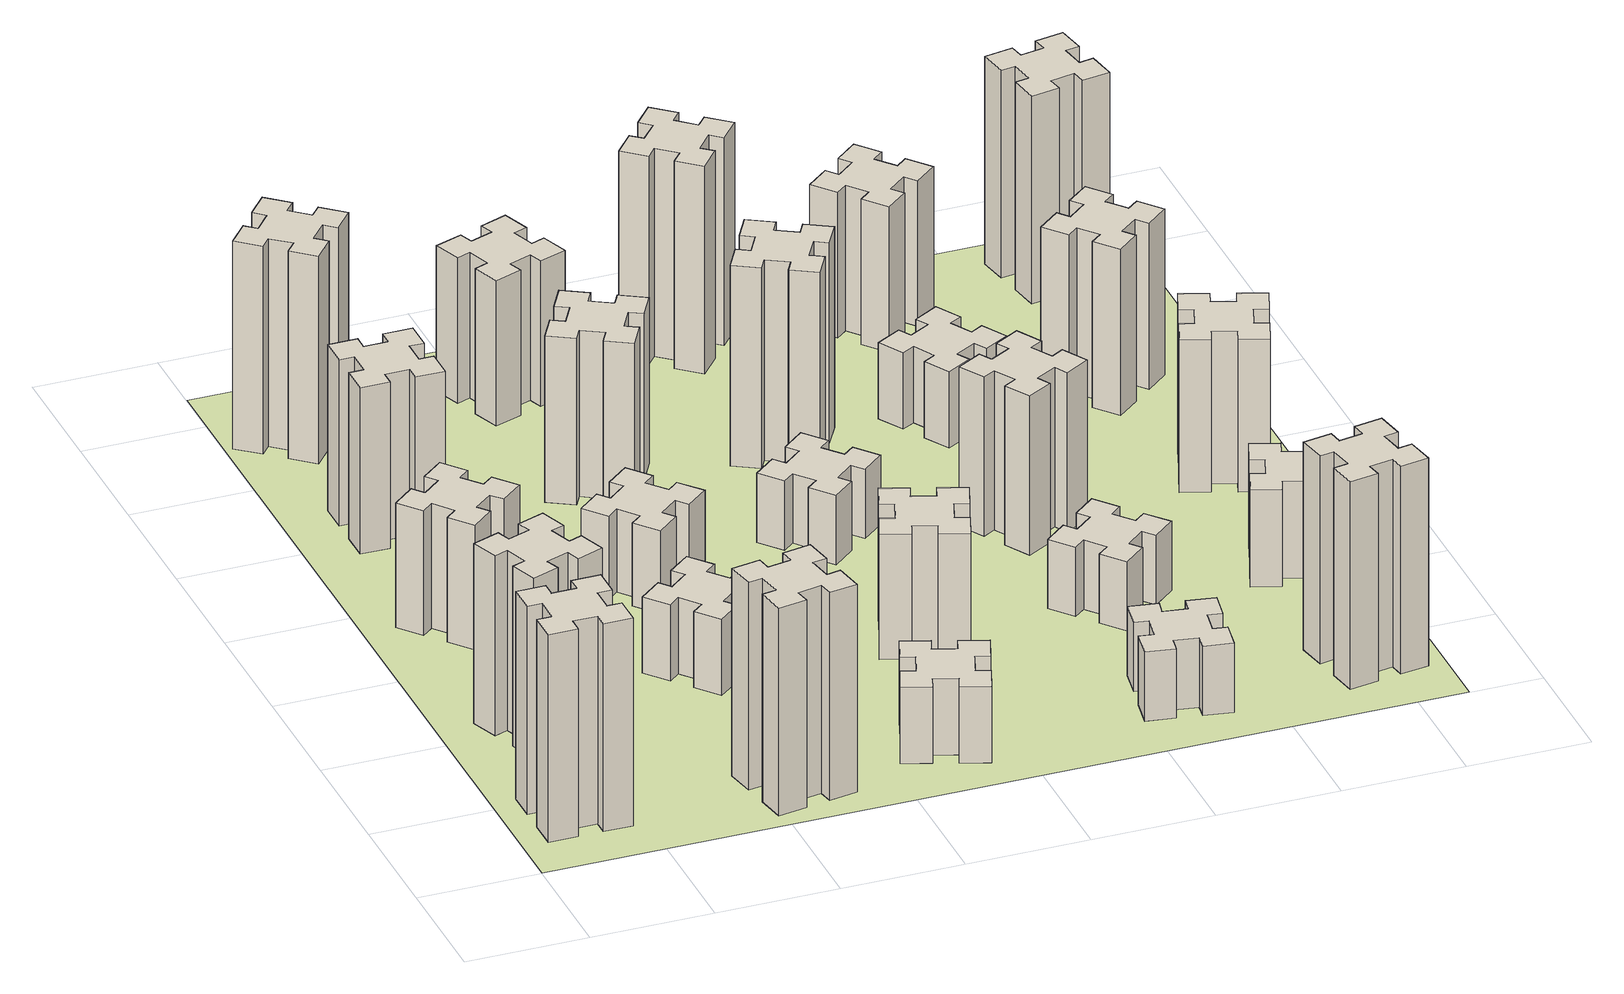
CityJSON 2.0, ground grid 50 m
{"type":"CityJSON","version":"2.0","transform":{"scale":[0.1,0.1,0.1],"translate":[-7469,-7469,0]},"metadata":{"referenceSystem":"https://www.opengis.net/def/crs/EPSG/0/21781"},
"CityObjects":{
"building1":{"type":"Building","attributes":{"class":"1000","function":"1000","usage":"1000","yearOfConstruction":2016,"roofType":"1000","measuredHeight":90,"storeysAboveGround":30,"storeysBelowGround":0},"geometry":[{"type":"Solid","lod":"1","boundaries":[[[[0,1,2,3,4,5,6,7,8,9,10,11,12,13,14,15,16,17,18,19]],[[17,16,20,21]],[[16,15,22,20]],[[15,14,23,22]],[[14,13,24,23]],[[13,12,25,24]],[[12,11,26,25]],[[11,10,27,26]],[[10,9,28,27]],[[9,8,29,28]],[[8,7,30,29]],[[7,6,31,30]],[[6,5,32,31]],[[5,4,33,32]],[[4,3,34,33]],[[3,2,35,34]],[[2,1,36,35]],[[1,0,37,36]],[[0,19,38,37]],[[19,18,39,38]],[[18,17,21,39]],[[24,25,26,27,28,29,30,31,32,33,34,35,36,37,38,39,21,20,22,23]]]]}]},
"building2":{"type":"Building","attributes":{"class":"1000","function":"1000","usage":"1000","yearOfConstruction":2016,"roofType":"1000","measuredHeight":78,"storeysAboveGround":30,"storeysBelowGround":0},"geometry":[{"type":"Solid","lod":"1","boundaries":[[[[40,41,42,43,44,45,46,47,48,49,50,51,52,53,54,55,56,57,58,59]],[[57,56,60,61]],[[56,55,62,60]],[[55,54,63,62]],[[54,53,64,63]],[[53,52,65,64]],[[52,51,66,65]],[[51,50,67,66]],[[50,49,68,67]],[[49,48,69,68]],[[48,47,70,69]],[[47,46,71,70]],[[46,45,72,71]],[[45,44,73,72]],[[44,43,74,73]],[[43,42,75,74]],[[42,41,76,75]],[[41,40,77,76]],[[40,59,78,77]],[[59,58,79,78]],[[58,57,61,79]],[[64,65,66,67,68,69,70,71,72,73,74,75,76,77,78,79,61,60,62,63]]]]}]},
"building3":{"type":"Building","attributes":{"class":"1000","function":"1000","usage":"1000","yearOfConstruction":2016,"roofType":"1000","measuredHeight":54,"storeysAboveGround":30,"storeysBelowGround":0},"geometry":[{"type":"Solid","lod":"1","boundaries":[[[[80,81,82,83,84,85,86,87,88,89,90,91,92,93,94,95,96,97,98,99]],[[97,96,100,101]],[[96,95,102,100]],[[95,94,103,102]],[[94,93,104,103]],[[93,92,105,104]],[[92,91,106,105]],[[91,90,107,106]],[[90,89,108,107]],[[89,88,109,108]],[[88,87,110,109]],[[87,86,111,110]],[[86,85,112,111]],[[85,84,113,112]],[[84,83,114,113]],[[83,82,115,114]],[[82,81,116,115]],[[81,80,117,116]],[[80,99,118,117]],[[99,98,119,118]],[[98,97,101,119]],[[104,105,106,107,108,109,110,111,112,113,114,115,116,117,118,119,101,100,102,103]]]]}]},
"building4":{"type":"Building","attributes":{"class":"1000","function":"1000","usage":"1000","yearOfConstruction":2016,"roofType":"1000","measuredHeight":72,"storeysAboveGround":30,"storeysBelowGround":0},"geometry":[{"type":"Solid","lod":"1","boundaries":[[[[120,121,122,123,124,125,126,127,128,129,130,131,132,133,134,135,136,137,138,139]],[[137,136,140,141]],[[136,135,142,140]],[[135,134,143,142]],[[134,133,144,143]],[[133,132,145,144]],[[132,131,146,145]],[[131,130,147,146]],[[130,129,148,147]],[[129,128,149,148]],[[128,127,150,149]],[[127,126,151,150]],[[126,125,152,151]],[[125,124,153,152]],[[124,123,154,153]],[[123,122,155,154]],[[122,121,156,155]],[[121,120,157,156]],[[120,139,158,157]],[[139,138,159,158]],[[138,137,141,159]],[[144,145,146,147,148,149,150,151,152,153,154,155,156,157,158,159,141,140,142,143]]]]}]},
"building5":{"type":"Building","attributes":{"class":"1000","function":"1000","usage":"1000","yearOfConstruction":2016,"roofType":"1000","measuredHeight":90,"storeysAboveGround":30,"storeysBelowGround":0},"geometry":[{"type":"Solid","lod":"1","boundaries":[[[[160,161,162,163,164,165,166,167,168,169,170,171,172,173,174,175,176,177,178,179]],[[177,176,180,181]],[[176,175,182,180]],[[175,174,183,182]],[[174,173,184,183]],[[173,172,185,184]],[[172,171,186,185]],[[171,170,187,186]],[[170,169,188,187]],[[169,168,189,188]],[[168,167,190,189]],[[167,166,191,190]],[[166,165,192,191]],[[165,164,193,192]],[[164,163,194,193]],[[163,162,195,194]],[[162,161,196,195]],[[161,160,197,196]],[[160,179,198,197]],[[179,178,199,198]],[[178,177,181,199]],[[184,185,186,187,188,189,190,191,192,193,194,195,196,197,198,199,181,180,182,183]]]]}]},
"building6":{"type":"Building","attributes":{"class":"1000","function":"1000","usage":"1000","yearOfConstruction":2016,"roofType":"1000","measuredHeight":90,"storeysAboveGround":30,"storeysBelowGround":0},"geometry":[{"type":"Solid","lod":"1","boundaries":[[[[200,201,202,203,204,205,206,207,208,209,210,211,212,213,214,215,216,217,218,219]],[[217,216,220,221]],[[216,215,222,220]],[[215,214,223,222]],[[214,213,224,223]],[[213,212,225,224]],[[212,211,226,225]],[[211,210,227,226]],[[210,209,228,227]],[[209,208,229,228]],[[208,207,230,229]],[[207,206,231,230]],[[206,205,232,231]],[[205,204,233,232]],[[204,203,234,233]],[[203,202,235,234]],[[202,201,236,235]],[[201,200,237,236]],[[200,219,238,237]],[[219,218,239,238]],[[218,217,221,239]],[[224,225,226,227,228,229,230,231,232,233,234,235,236,237,238,239,221,220,222,223]]]]}]},
"building7":{"type":"Building","attributes":{"class":"1000","function":"1000","usage":"1000","yearOfConstruction":2016,"roofType":"1000","measuredHeight":33,"storeysAboveGround":30,"storeysBelowGround":0},"geometry":[{"type":"Solid","lod":"1","boundaries":[[[[240,241,242,243,244,245,246,247,248,249,250,251,252,253,254,255,256,257,258,259]],[[257,256,260,261]],[[256,255,262,260]],[[255,254,263,262]],[[254,253,264,263]],[[253,252,265,264]],[[252,251,266,265]],[[251,250,267,266]],[[250,249,268,267]],[[249,248,269,268]],[[248,247,270,269]],[[247,246,271,270]],[[246,245,272,271]],[[245,244,273,272]],[[244,243,274,273]],[[243,242,275,274]],[[242,241,276,275]],[[241,240,277,276]],[[240,259,278,277]],[[259,258,279,278]],[[258,257,261,279]],[[264,265,266,267,268,269,270,271,272,273,274,275,276,277,278,279,261,260,262,263]]]]}]},
"building8":{"type":"Building","attributes":{"class":"1000","function":"1000","usage":"1000","yearOfConstruction":2016,"roofType":"1000","measuredHeight":36,"storeysAboveGround":30,"storeysBelowGround":0},"geometry":[{"type":"Solid","lod":"1","boundaries":[[[[280,281,282,283,284,285,286,287,288,289,290,291,292,293,294,295,296,297,298,299]],[[297,296,300,301]],[[296,295,302,300]],[[295,294,303,302]],[[294,293,304,303]],[[293,292,305,304]],[[292,291,306,305]],[[291,290,307,306]],[[290,289,308,307]],[[289,288,309,308]],[[288,287,310,309]],[[287,286,311,310]],[[286,285,312,311]],[[285,284,313,312]],[[284,283,314,313]],[[283,282,315,314]],[[282,281,316,315]],[[281,280,317,316]],[[280,299,318,317]],[[299,298,319,318]],[[298,297,301,319]],[[304,305,306,307,308,309,310,311,312,313,314,315,316,317,318,319,301,300,302,303]]]]}]},
"building9":{"type":"Building","attributes":{"class":"1000","function":"1000","usage":"1000","yearOfConstruction":2016,"roofType":"1000","measuredHeight":33,"storeysAboveGround":30,"storeysBelowGround":0},"geometry":[{"type":"Solid","lod":"1","boundaries":[[[[320,321,322,323,324,325,326,327,328,329,330,331,332,333,334,335,336,337,338,339]],[[337,336,340,341]],[[336,335,342,340]],[[335,334,343,342]],[[334,333,344,343]],[[333,332,345,344]],[[332,331,346,345]],[[331,330,347,346]],[[330,329,348,347]],[[329,328,349,348]],[[328,327,350,349]],[[327,326,351,350]],[[326,325,352,351]],[[325,324,353,352]],[[324,323,354,353]],[[323,322,355,354]],[[322,321,356,355]],[[321,320,357,356]],[[320,339,358,357]],[[339,338,359,358]],[[338,337,341,359]],[[344,345,346,347,348,349,350,351,352,353,354,355,356,357,358,359,341,340,342,343]]]]}]},
"building10":{"type":"Building","attributes":{"class":"1000","function":"1000","usage":"1000","yearOfConstruction":2016,"roofType":"1000","measuredHeight":72,"storeysAboveGround":30,"storeysBelowGround":0},"geometry":[{"type":"Solid","lod":"1","boundaries":[[[[360,361,362,363,364,365,366,367,368,369,370,371,372,373,374,375,376,377,378,379]],[[377,376,380,381]],[[376,375,382,380]],[[375,374,383,382]],[[374,373,384,383]],[[373,372,385,384]],[[372,371,386,385]],[[371,370,387,386]],[[370,369,388,387]],[[369,368,389,388]],[[368,367,390,389]],[[367,366,391,390]],[[366,365,392,391]],[[365,364,393,392]],[[364,363,394,393]],[[363,362,395,394]],[[362,361,396,395]],[[361,360,397,396]],[[360,379,398,397]],[[379,378,399,398]],[[378,377,381,399]],[[384,385,386,387,388,389,390,391,392,393,394,395,396,397,398,399,381,380,382,383]]]]}]},
"building11":{"type":"Building","attributes":{"class":"1000","function":"1000","usage":"1000","yearOfConstruction":2016,"roofType":"1000","measuredHeight":63,"storeysAboveGround":30,"storeysBelowGround":0},"geometry":[{"type":"Solid","lod":"1","boundaries":[[[[400,401,402,403,404,405,406,407,408,409,410,411,412,413,414,415,416,417,418,419]],[[417,416,420,421]],[[416,415,422,420]],[[415,414,423,422]],[[414,413,424,423]],[[413,412,425,424]],[[412,411,426,425]],[[411,410,427,426]],[[410,409,428,427]],[[409,408,429,428]],[[408,407,430,429]],[[407,406,431,430]],[[406,405,432,431]],[[405,404,433,432]],[[404,403,434,433]],[[403,402,435,434]],[[402,401,436,435]],[[401,400,437,436]],[[400,419,438,437]],[[419,418,439,438]],[[418,417,421,439]],[[424,425,426,427,428,429,430,431,432,433,434,435,436,437,438,439,421,420,422,423]]]]}]},
"building12":{"type":"Building","attributes":{"class":"1000","function":"1000","usage":"1000","yearOfConstruction":2016,"roofType":"1000","measuredHeight":54,"storeysAboveGround":30,"storeysBelowGround":0},"geometry":[{"type":"Solid","lod":"1","boundaries":[[[[440,441,442,443,444,445,446,447,448,449,450,451,452,453,454,455,456,457,458,459]],[[457,456,460,461]],[[456,455,462,460]],[[455,454,463,462]],[[454,453,464,463]],[[453,452,465,464]],[[452,451,466,465]],[[451,450,467,466]],[[450,449,468,467]],[[449,448,469,468]],[[448,447,470,469]],[[447,446,471,470]],[[446,445,472,471]],[[445,444,473,472]],[[444,443,474,473]],[[443,442,475,474]],[[442,441,476,475]],[[441,440,477,476]],[[440,459,478,477]],[[459,458,479,478]],[[458,457,461,479]],[[464,465,466,467,468,469,470,471,472,473,474,475,476,477,478,479,461,460,462,463]]]]}]},
"building13":{"type":"Building","attributes":{"class":"1000","function":"1000","usage":"1000","yearOfConstruction":2016,"roofType":"1000","measuredHeight":30,"storeysAboveGround":30,"storeysBelowGround":0},"geometry":[{"type":"Solid","lod":"1","boundaries":[[[[480,481,482,483,484,485,486,487,488,489,490,491,492,493,494,495,496,497,498,499]],[[497,496,500,501]],[[496,495,502,500]],[[495,494,503,502]],[[494,493,504,503]],[[493,492,505,504]],[[492,491,506,505]],[[491,490,507,506]],[[490,489,508,507]],[[489,488,509,508]],[[488,487,510,509]],[[487,486,511,510]],[[486,485,512,511]],[[485,484,513,512]],[[484,483,514,513]],[[483,482,515,514]],[[482,481,516,515]],[[481,480,517,516]],[[480,499,518,517]],[[499,498,519,518]],[[498,497,501,519]],[[504,505,506,507,508,509,510,511,512,513,514,515,516,517,518,519,501,500,502,503]]]]}]},
"building14":{"type":"Building","attributes":{"class":"1000","function":"1000","usage":"1000","yearOfConstruction":2016,"roofType":"1000","measuredHeight":87,"storeysAboveGround":30,"storeysBelowGround":0},"geometry":[{"type":"Solid","lod":"1","boundaries":[[[[520,521,522,523,524,525,526,527,528,529,530,531,532,533,534,535,536,537,538,539]],[[537,536,540,541]],[[536,535,542,540]],[[535,534,543,542]],[[534,533,544,543]],[[533,532,545,544]],[[532,531,546,545]],[[531,530,547,546]],[[530,529,548,547]],[[529,528,549,548]],[[528,527,550,549]],[[527,526,551,550]],[[526,525,552,551]],[[525,524,553,552]],[[524,523,554,553]],[[523,522,555,554]],[[522,521,556,555]],[[521,520,557,556]],[[520,539,558,557]],[[539,538,559,558]],[[538,537,541,559]],[[544,545,546,547,548,549,550,551,552,553,554,555,556,557,558,559,541,540,542,543]]]]}]},
"building15":{"type":"Building","attributes":{"class":"1000","function":"1000","usage":"1000","yearOfConstruction":2016,"roofType":"1000","measuredHeight":30,"storeysAboveGround":30,"storeysBelowGround":0},"geometry":[{"type":"Solid","lod":"1","boundaries":[[[[560,561,562,563,564,565,566,567,568,569,570,571,572,573,574,575,576,577,578,579]],[[577,576,580,581]],[[576,575,582,580]],[[575,574,583,582]],[[574,573,584,583]],[[573,572,585,584]],[[572,571,586,585]],[[571,570,587,586]],[[570,569,588,587]],[[569,568,589,588]],[[568,567,590,589]],[[567,566,591,590]],[[566,565,592,591]],[[565,564,593,592]],[[564,563,594,593]],[[563,562,595,594]],[[562,561,596,595]],[[561,560,597,596]],[[560,579,598,597]],[[579,578,599,598]],[[578,577,581,599]],[[584,585,586,587,588,589,590,591,592,593,594,595,596,597,598,599,581,580,582,583]]]]}]},
"building16":{"type":"Building","attributes":{"class":"1000","function":"1000","usage":"1000","yearOfConstruction":2016,"roofType":"1000","measuredHeight":90,"storeysAboveGround":30,"storeysBelowGround":0},"geometry":[{"type":"Solid","lod":"1","boundaries":[[[[600,601,602,603,604,605,606,607,608,609,610,611,612,613,614,615,616,617,618,619]],[[617,616,620,621]],[[616,615,622,620]],[[615,614,623,622]],[[614,613,624,623]],[[613,612,625,624]],[[612,611,626,625]],[[611,610,627,626]],[[610,609,628,627]],[[609,608,629,628]],[[608,607,630,629]],[[607,606,631,630]],[[606,605,632,631]],[[605,604,633,632]],[[604,603,634,633]],[[603,602,635,634]],[[602,601,636,635]],[[601,600,637,636]],[[600,619,638,637]],[[619,618,639,638]],[[618,617,621,639]],[[624,625,626,627,628,629,630,631,632,633,634,635,636,637,638,639,621,620,622,623]]]]}]},
"building17":{"type":"Building","attributes":{"class":"1000","function":"1000","usage":"1000","yearOfConstruction":2016,"roofType":"1000","measuredHeight":30,"storeysAboveGround":30,"storeysBelowGround":0},"geometry":[{"type":"Solid","lod":"1","boundaries":[[[[640,641,642,643,644,645,646,647,648,649,650,651,652,653,654,655,656,657,658,659]],[[657,656,660,661]],[[656,655,662,660]],[[655,654,663,662]],[[654,653,664,663]],[[653,652,665,664]],[[652,651,666,665]],[[651,650,667,666]],[[650,649,668,667]],[[649,648,669,668]],[[648,647,670,669]],[[647,646,671,670]],[[646,645,672,671]],[[645,644,673,672]],[[644,643,674,673]],[[643,642,675,674]],[[642,641,676,675]],[[641,640,677,676]],[[640,659,678,677]],[[659,658,679,678]],[[658,657,661,679]],[[664,665,666,667,668,669,670,671,672,673,674,675,676,677,678,679,661,660,662,663]]]]}]},
"building18":{"type":"Building","attributes":{"class":"1000","function":"1000","usage":"1000","yearOfConstruction":2016,"roofType":"1000","measuredHeight":69,"storeysAboveGround":30,"storeysBelowGround":0},"geometry":[{"type":"Solid","lod":"1","boundaries":[[[[680,681,682,683,684,685,686,687,688,689,690,691,692,693,694,695,696,697,698,699]],[[697,696,700,701]],[[696,695,702,700]],[[695,694,703,702]],[[694,693,704,703]],[[693,692,705,704]],[[692,691,706,705]],[[691,690,707,706]],[[690,689,708,707]],[[689,688,709,708]],[[688,687,710,709]],[[687,686,711,710]],[[686,685,712,711]],[[685,684,713,712]],[[684,683,714,713]],[[683,682,715,714]],[[682,681,716,715]],[[681,680,717,716]],[[680,699,718,717]],[[699,698,719,718]],[[698,697,701,719]],[[704,705,706,707,708,709,710,711,712,713,714,715,716,717,718,719,701,700,702,703]]]]}]},
"building19":{"type":"Building","attributes":{"class":"1000","function":"1000","usage":"1000","yearOfConstruction":2016,"roofType":"1000","measuredHeight":33,"storeysAboveGround":30,"storeysBelowGround":0},"geometry":[{"type":"Solid","lod":"1","boundaries":[[[[720,721,722,723,724,725,726,727,728,729,730,731,732,733,734,735,736,737,738,739]],[[737,736,740,741]],[[736,735,742,740]],[[735,734,743,742]],[[734,733,744,743]],[[733,732,745,744]],[[732,731,746,745]],[[731,730,747,746]],[[730,729,748,747]],[[729,728,749,748]],[[728,727,750,749]],[[727,726,751,750]],[[726,725,752,751]],[[725,724,753,752]],[[724,723,754,753]],[[723,722,755,754]],[[722,721,756,755]],[[721,720,757,756]],[[720,739,758,757]],[[739,738,759,758]],[[738,737,741,759]],[[744,745,746,747,748,749,750,751,752,753,754,755,756,757,758,759,741,740,742,743]]]]}]},
"building20":{"type":"Building","attributes":{"class":"1000","function":"1000","usage":"1000","yearOfConstruction":2016,"roofType":"1000","measuredHeight":90,"storeysAboveGround":30,"storeysBelowGround":0},"geometry":[{"type":"Solid","lod":"1","boundaries":[[[[760,761,762,763,764,765,766,767,768,769,770,771,772,773,774,775,776,777,778,779]],[[777,776,780,781]],[[776,775,782,780]],[[775,774,783,782]],[[774,773,784,783]],[[773,772,785,784]],[[772,771,786,785]],[[771,770,787,786]],[[770,769,788,787]],[[769,768,789,788]],[[768,767,790,789]],[[767,766,791,790]],[[766,765,792,791]],[[765,764,793,792]],[[764,763,794,793]],[[763,762,795,794]],[[762,761,796,795]],[[761,760,797,796]],[[760,779,798,797]],[[779,778,799,798]],[[778,777,781,799]],[[784,785,786,787,788,789,790,791,792,793,794,795,796,797,798,799,781,780,782,783]]]]}]},
"building21":{"type":"Building","attributes":{"class":"1000","function":"1000","usage":"1000","yearOfConstruction":2016,"roofType":"1000","measuredHeight":63,"storeysAboveGround":30,"storeysBelowGround":0},"geometry":[{"type":"Solid","lod":"1","boundaries":[[[[800,801,802,803,804,805,806,807,808,809,810,811,812,813,814,815,816,817,818,819]],[[817,816,820,821]],[[816,815,822,820]],[[815,814,823,822]],[[814,813,824,823]],[[813,812,825,824]],[[812,811,826,825]],[[811,810,827,826]],[[810,809,828,827]],[[809,808,829,828]],[[808,807,830,829]],[[807,806,831,830]],[[806,805,832,831]],[[805,804,833,832]],[[804,803,834,833]],[[803,802,835,834]],[[802,801,836,835]],[[801,800,837,836]],[[800,819,838,837]],[[819,818,839,838]],[[818,817,821,839]],[[824,825,826,827,828,829,830,831,832,833,834,835,836,837,838,839,821,820,822,823]]]]}]},
"building22":{"type":"Building","attributes":{"class":"1000","function":"1000","usage":"1000","yearOfConstruction":2016,"roofType":"1000","measuredHeight":42,"storeysAboveGround":30,"storeysBelowGround":0},"geometry":[{"type":"Solid","lod":"1","boundaries":[[[[840,841,842,843,844,845,846,847,848,849,850,851,852,853,854,855,856,857,858,859]],[[857,856,860,861]],[[856,855,862,860]],[[855,854,863,862]],[[854,853,864,863]],[[853,852,865,864]],[[852,851,866,865]],[[851,850,867,866]],[[850,849,868,867]],[[849,848,869,868]],[[848,847,870,869]],[[847,846,871,870]],[[846,845,872,871]],[[845,844,873,872]],[[844,843,874,873]],[[843,842,875,874]],[[842,841,876,875]],[[841,840,877,876]],[[840,859,878,877]],[[859,858,879,878]],[[858,857,861,879]],[[864,865,866,867,868,869,870,871,872,873,874,875,876,877,878,879,861,860,862,863]]]]}]},
"building23":{"type":"Building","attributes":{"class":"1000","function":"1000","usage":"1000","yearOfConstruction":2016,"roofType":"1000","measuredHeight":66,"storeysAboveGround":30,"storeysBelowGround":0},"geometry":[{"type":"Solid","lod":"1","boundaries":[[[[880,881,882,883,884,885,886,887,888,889,890,891,892,893,894,895,896,897,898,899]],[[897,896,900,901]],[[896,895,902,900]],[[895,894,903,902]],[[894,893,904,903]],[[893,892,905,904]],[[892,891,906,905]],[[891,890,907,906]],[[890,889,908,907]],[[889,888,909,908]],[[888,887,910,909]],[[887,886,911,910]],[[886,885,912,911]],[[885,884,913,912]],[[884,883,914,913]],[[883,882,915,914]],[[882,881,916,915]],[[881,880,917,916]],[[880,899,918,917]],[[899,898,919,918]],[[898,897,901,919]],[[904,905,906,907,908,909,910,911,912,913,914,915,916,917,918,919,901,900,902,903]]]]}]},
"building24":{"type":"Building","attributes":{"class":"1000","function":"1000","usage":"1000","yearOfConstruction":2016,"roofType":"1000","measuredHeight":72,"storeysAboveGround":30,"storeysBelowGround":0},"geometry":[{"type":"Solid","lod":"1","boundaries":[[[[920,921,922,923,924,925,926,927,928,929,930,931,932,933,934,935,936,937,938,939]],[[937,936,940,941]],[[936,935,942,940]],[[935,934,943,942]],[[934,933,944,943]],[[933,932,945,944]],[[932,931,946,945]],[[931,930,947,946]],[[930,929,948,947]],[[929,928,949,948]],[[928,927,950,949]],[[927,926,951,950]],[[926,925,952,951]],[[925,924,953,952]],[[924,923,954,953]],[[923,922,955,954]],[[922,921,956,955]],[[921,920,957,956]],[[920,939,958,957]],[[939,938,959,958]],[[938,937,941,959]],[[944,945,946,947,948,949,950,951,952,953,954,955,956,957,958,959,941,940,942,943]]]]}]},
"building25":{"type":"Building","attributes":{"class":"1000","function":"1000","usage":"1000","yearOfConstruction":2016,"roofType":"1000","measuredHeight":90,"storeysAboveGround":30,"storeysBelowGround":0},"geometry":[{"type":"Solid","lod":"1","boundaries":[[[[960,961,962,963,964,965,966,967,968,969,970,971,972,973,974,975,976,977,978,979]],[[977,976,980,981]],[[976,975,982,980]],[[975,974,983,982]],[[974,973,984,983]],[[973,972,985,984]],[[972,971,986,985]],[[971,970,987,986]],[[970,969,988,987]],[[969,968,989,988]],[[968,967,990,989]],[[967,966,991,990]],[[966,965,992,991]],[[965,964,993,992]],[[964,963,994,993]],[[963,962,995,994]],[[962,961,996,995]],[[961,960,997,996]],[[960,979,998,997]],[[979,978,999,998]],[[978,977,981,999]],[[984,985,986,987,988,989,990,991,992,993,994,995,996,997,998,999,981,980,982,983]]]]}]},
"landuse1":{"type":"LandUse","attributes":{"name":"plot1","function":"1010"},"geometry":[{"type":"MultiSurface","lod":"1","boundaries":[[[1000,1001,1002,1003]]]}]}
},
"vertices":[
[165,425,0],[165,325,0],[105,325,0],[105,205,0],[225,205,0],[225,265,0],[325,265,0],[325,205,0],[445,205,0],[445,325,0],[385,325,0],[385,425,0],[445,425,0],[445,545,0],[325,545,0],[325,485,0],[225,485,0],[225,545,0],[105,545,0],[105,425,0],[225,485,900],[225,545,900],[325,485,900],[325,545,900],[445,545,900],[445,425,900],[385,425,900],[385,325,900],[445,325,900],[445,205,900],[325,205,900],[325,265,900],[225,265,900],[225,205,900],[105,205,900],[105,325,900],[165,325,900],[165,425,900],[105,425,900],[105,545,900],
[255,1025,0],[289,931,0],[233,910,0],[274,797,0],[387,839,0],[366,895,0],[460,929,0],[480,873,0],[593,914,0],[552,1027,0],[496,1006,0],[462,1100,0],[518,1120,0],[477,1233,0],[364,1192,0],[385,1136,0],[291,1102,0],[270,1158,0],[157,1117,0],[199,1004,0],[291,1102,780],[270,1158,780],[385,1136,780],[364,1192,780],[477,1233,780],[518,1120,780],[462,1100,780],[496,1006,780],[552,1027,780],[593,914,780],[480,873,780],[460,929,780],[366,895,780],[387,839,780],[274,797,780],[233,910,780],[289,931,780],[255,1025,780],[199,1004,780],[157,1117,780],
[408,1739,0],[484,1803,0],[523,1757,0],[615,1834,0],[538,1926,0],[492,1888,0],[427,1964,0],[473,2003,0],[396,2095,0],[304,2018,0],[343,1972,0],[266,1907,0],[228,1953,0],[136,1876,0],[213,1784,0],[259,1823,0],[323,1746,0],[277,1708,0],[354,1616,0],[446,1693,0],[323,1746,540],[277,1708,540],[259,1823,540],[213,1784,540],[136,1876,540],[228,1953,540],[266,1907,540],[343,1972,540],[304,2018,540],[396,2095,540],[473,2003,540],[427,1964,540],[492,1888,540],[538,1926,540],[615,1834,540],[523,1757,540],[484,1803,540],[408,1739,540],[446,1693,540],[354,1616,540],
[485,2545,0],[485,2645,0],[545,2645,0],[545,2765,0],[425,2765,0],[425,2705,0],[325,2705,0],[325,2765,0],[205,2765,0],[205,2645,0],[265,2645,0],[265,2545,0],[205,2545,0],[205,2425,0],[325,2425,0],[325,2485,0],[425,2485,0],[425,2425,0],[545,2425,0],[545,2545,0],[425,2485,720],[425,2425,720],[325,2485,720],[325,2425,720],[205,2425,720],[205,2545,720],[265,2545,720],[265,2645,720],[205,2645,720],[205,2765,720],[325,2765,720],[325,2705,720],[425,2705,720],[425,2765,720],[545,2765,720],[545,2645,720],[485,2645,720],[485,2545,720],[545,2545,720],[545,2425,720],
[1085,158,0],[1184,176,0],[1194,117,0],[1312,137,0],[1291,256,0],[1232,245,0],[1215,344,0],[1274,354,0],[1253,472,0],[1135,451,0],[1145,392,0],[1047,375,0],[1037,434,0],[918,413,0],[939,295,0],[998,305,0],[1016,207,0],[957,197,0],[977,78,0],[1096,99,0],[1016,207,900],[957,197,900],[998,305,900],[939,295,900],[918,413,900],[1037,434,900],[1047,375,900],[1145,392,900],[1135,451,900],[1253,472,900],[1274,354,900],[1215,344,900],[1232,245,900],[1291,256,900],[1312,137,900],[1194,117,900],[1184,176,900],[1085,158,900],[1096,99,900],[977,78,900],
[384,3387,0],[308,3452,0],[346,3498,0],[254,3575,0],[177,3483,0],[223,3444,0],[159,3368,0],[113,3406,0],[36,3314,0],[128,3237,0],[166,3283,0],[243,3219,0],[204,3173,0],[296,3096,0],[373,3188,0],[327,3226,0],[392,3303,0],[438,3264,0],[515,3356,0],[423,3433,0],[392,3303,900],[438,3264,900],[327,3226,900],[373,3188,900],[296,3096,900],[204,3173,900],[243,3219,900],[166,3283,900],[128,3237,900],[36,3314,900],[113,3406,900],[159,3368,900],[223,3444,900],[177,3483,900],[254,3575,900],[346,3498,900],[308,3452,900],[384,3387,900],[423,3433,900],[515,3356,900],
[1083,1332,0],[1006,1267,0],[968,1313,0],[876,1236,0],[953,1144,0],[999,1183,0],[1063,1106,0],[1017,1068,0],[1094,976,0],[1186,1053,0],[1148,1099,0],[1224,1163,0],[1263,1117,0],[1355,1194,0],[1278,1286,0],[1232,1248,0],[1167,1324,0],[1213,1363,0],[1136,1455,0],[1044,1378,0],[1167,1324,330],[1213,1363,330],[1232,1248,330],[1278,1286,330],[1355,1194,330],[1263,1117,330],[1224,1163,330],[1148,1099,330],[1186,1053,330],[1094,976,330],[1017,1068,330],[1063,1106,330],[999,1183,330],[953,1144,330],[876,1236,330],[968,1313,330],[1006,1267,330],[1083,1332,330],[1044,1378,330],[1136,1455,330],
[1083,1972,0],[1006,1907,0],[968,1953,0],[876,1876,0],[953,1784,0],[999,1823,0],[1063,1746,0],[1017,1708,0],[1094,1616,0],[1186,1693,0],[1148,1739,0],[1224,1803,0],[1263,1757,0],[1355,1834,0],[1278,1926,0],[1232,1888,0],[1167,1964,0],[1213,2003,0],[1136,2095,0],[1044,2018,0],[1167,1964,360],[1213,2003,360],[1232,1888,360],[1278,1926,360],[1355,1834,360],[1263,1757,360],[1224,1803,360],[1148,1739,360],[1186,1693,360],[1094,1616,360],[1017,1708,360],[1063,1746,360],[999,1823,360],[953,1784,360],[876,1876,360],[968,1953,360],[1006,1907,360],[1083,1972,360],[1044,2018,360],[1136,2095,360],
[1669,460,0],[1635,366,0],[1579,387,0],[1537,274,0],[1650,233,0],[1671,289,0],[1765,255,0],[1744,199,0],[1857,157,0],[1898,270,0],[1842,291,0],[1876,385,0],[1932,364,0],[1973,477,0],[1860,518,0],[1840,462,0],[1746,496,0],[1767,552,0],[1654,593,0],[1613,480,0],[1746,496,330],[1767,552,330],[1840,462,330],[1860,518,330],[1973,477,330],[1932,364,330],[1876,385,330],[1842,291,330],[1898,270,330],[1857,157,330],[1744,199,330],[1765,255,330],[1671,289,330],[1650,233,330],[1537,274,330],[1579,387,330],[1635,366,330],[1669,460,330],[1613,480,330],[1654,593,330],
[1314,2666,0],[1227,2716,0],[1257,2768,0],[1153,2828,0],[1093,2724,0],[1145,2694,0],[1095,2607,0],[1043,2637,0],[983,2533,0],[1087,2473,0],[1117,2525,0],[1204,2475,0],[1174,2423,0],[1278,2363,0],[1338,2467,0],[1286,2497,0],[1336,2584,0],[1388,2554,0],[1448,2658,0],[1344,2718,0],[1336,2584,720],[1388,2554,720],[1286,2497,720],[1338,2467,720],[1278,2363,720],[1174,2423,720],[1204,2475,720],[1117,2525,720],[1087,2473,720],[983,2533,720],[1043,2637,720],[1095,2607,720],[1145,2694,720],[1093,2724,720],[1153,2828,720],[1257,2768,720],[1227,2716,720],[1314,2666,720],[1344,2718,720],[1448,2658,720],
[1125,3456,0],[1031,3422,0],[1010,3478,0],[897,3437,0],[939,3324,0],[995,3345,0],[1029,3251,0],[973,3230,0],[1014,3117,0],[1127,3159,0],[1106,3215,0],[1200,3249,0],[1220,3193,0],[1333,3234,0],[1292,3347,0],[1236,3326,0],[1202,3420,0],[1258,3440,0],[1217,3553,0],[1104,3512,0],[1202,3420,630],[1258,3440,630],[1236,3326,630],[1292,3347,630],[1333,3234,630],[1220,3193,630],[1200,3249,630],[1106,3215,630],[1127,3159,630],[1014,3117,630],[973,3230,630],[1029,3251,630],[995,3345,630],[939,3324,630],[897,3437,630],[1010,3478,630],[1031,3422,630],[1125,3456,630],[1104,3512,630],[1217,3553,630],
[1869,1200,0],[1835,1106,0],[1779,1127,0],[1737,1014,0],[1850,973,0],[1871,1029,0],[1965,995,0],[1944,939,0],[2057,897,0],[2098,1010,0],[2042,1031,0],[2076,1125,0],[2132,1104,0],[2173,1217,0],[2060,1258,0],[2040,1202,0],[1946,1236,0],[1967,1292,0],[1854,1333,0],[1813,1220,0],[1946,1236,540],[1967,1292,540],[2040,1202,540],[2060,1258,540],[2173,1217,540],[2132,1104,540],[2076,1125,540],[2042,1031,540],[2098,1010,540],[2057,897,540],[1944,939,540],[1965,995,540],[1871,1029,540],[1850,973,540],[1737,1014,540],[1779,1127,540],[1835,1106,540],[1869,1200,540],[1813,1220,540],[1854,1333,540],
[1972,1988,0],[1907,2064,0],[1953,2103,0],[1876,2195,0],[1784,2118,0],[1823,2072,0],[1746,2007,0],[1708,2053,0],[1616,1976,0],[1693,1884,0],[1739,1923,0],[1803,1846,0],[1757,1808,0],[1834,1716,0],[1926,1793,0],[1888,1839,0],[1964,1903,0],[2003,1857,0],[2095,1934,0],[2018,2026,0],[1964,1903,300],[2003,1857,300],[1888,1839,300],[1926,1793,300],[1834,1716,300],[1757,1808,300],[1803,1846,300],[1739,1923,300],[1693,1884,300],[1616,1976,300],[1708,2053,300],[1746,2007,300],[1823,2072,300],[1784,2118,300],[1876,2195,300],[1953,2103,300],[1907,2064,300],[1972,1988,300],[2018,2026,300],[2095,1934,300],
[2026,2497,0],[2076,2584,0],[2128,2554,0],[2188,2658,0],[2084,2718,0],[2054,2666,0],[1967,2716,0],[1997,2768,0],[1893,2828,0],[1833,2724,0],[1885,2694,0],[1835,2607,0],[1783,2637,0],[1723,2533,0],[1827,2473,0],[1857,2525,0],[1944,2475,0],[1914,2423,0],[2018,2363,0],[2078,2467,0],[1944,2475,870],[1914,2423,870],[1857,2525,870],[1827,2473,870],[1723,2533,870],[1783,2637,870],[1835,2607,870],[1885,2694,870],[1833,2724,870],[1893,2828,870],[1997,2768,870],[1967,2716,870],[2054,2666,870],[2084,2718,870],[2188,2658,870],[2128,2554,870],[2076,2584,870],[2026,2497,870],[2078,2467,870],[2018,2363,870],
[2596,444,0],[2578,345,0],[2519,356,0],[2498,237,0],[2617,217,0],[2627,276,0],[2725,258,0],[2715,199,0],[2833,178,0],[2854,297,0],[2795,307,0],[2812,405,0],[2871,395,0],[2892,513,0],[2774,534,0],[2764,475,0],[2665,492,0],[2676,551,0],[2557,572,0],[2537,454,0],[2665,492,300],[2676,551,300],[2764,475,300],[2774,534,300],[2892,513,300],[2871,395,300],[2812,405,300],[2795,307,300],[2854,297,300],[2833,178,300],[2715,199,300],[2725,258,300],[2627,276,300],[2617,217,300],[2498,237,300],[2519,356,300],[2578,345,300],[2596,444,300],[2537,454,300],[2557,572,300],
[1746,3383,0],[1823,3319,0],[1784,3273,0],[1876,3196,0],[1953,3288,0],[1907,3326,0],[1972,3403,0],[2018,3364,0],[2095,3456,0],[2003,3533,0],[1964,3487,0],[1888,3552,0],[1926,3598,0],[1834,3675,0],[1757,3583,0],[1803,3544,0],[1739,3468,0],[1693,3506,0],[1616,3414,0],[1708,3337,0],[1739,3468,900],[1693,3506,900],[1803,3544,900],[1757,3583,900],[1834,3675,900],[1926,3598,900],[1888,3552,900],[1964,3487,900],[2003,3533,900],[2095,3456,900],[2018,3364,900],[1972,3403,900],[1907,3326,900],[1953,3288,900],[1876,3196,900],[1784,3273,900],[1823,3319,900],[1746,3383,900],[1708,3337,900],[1616,3414,900],
[2728,999,0],[2804,1063,0],[2843,1017,0],[2935,1094,0],[2858,1186,0],[2812,1148,0],[2747,1224,0],[2793,1263,0],[2716,1355,0],[2624,1278,0],[2663,1232,0],[2586,1167,0],[2548,1213,0],[2456,1136,0],[2533,1044,0],[2579,1083,0],[2643,1006,0],[2597,968,0],[2674,876,0],[2766,953,0],[2643,1006,300],[2597,968,300],[2579,1083,300],[2533,1044,300],[2456,1136,300],[2548,1213,300],[2586,1167,300],[2663,1232,300],[2624,1278,300],[2716,1355,300],[2793,1263,300],[2747,1224,300],[2812,1148,300],[2858,1186,300],[2935,1094,300],[2843,1017,300],[2804,1063,300],[2728,999,300],[2766,953,300],[2674,876,300],
[2475,1744,0],[2525,1657,0],[2473,1627,0],[2533,1523,0],[2637,1583,0],[2607,1635,0],[2694,1685,0],[2724,1633,0],[2828,1693,0],[2768,1797,0],[2716,1767,0],[2666,1854,0],[2718,1884,0],[2658,1988,0],[2554,1928,0],[2584,1876,0],[2497,1826,0],[2467,1878,0],[2363,1818,0],[2423,1714,0],[2497,1826,690],[2467,1878,690],[2584,1876,690],[2554,1928,690],[2658,1988,690],[2718,1884,690],[2666,1854,690],[2716,1767,690],[2768,1797,690],[2828,1693,690],[2724,1633,690],[2694,1685,690],[2607,1635,690],[2637,1583,690],[2533,1523,690],[2473,1627,690],[2525,1657,690],[2475,1744,690],[2423,1714,690],[2363,1818,690],
[2475,2584,0],[2525,2497,0],[2473,2467,0],[2533,2363,0],[2637,2423,0],[2607,2475,0],[2694,2525,0],[2724,2473,0],[2828,2533,0],[2768,2637,0],[2716,2607,0],[2666,2694,0],[2718,2724,0],[2658,2828,0],[2554,2768,0],[2584,2716,0],[2497,2666,0],[2467,2718,0],[2363,2658,0],[2423,2554,0],[2497,2666,330],[2467,2718,330],[2584,2716,330],[2554,2768,330],[2658,2828,330],[2718,2724,330],[2666,2694,330],[2716,2607,330],[2768,2637,330],[2828,2533,330],[2724,2473,330],[2694,2525,330],[2607,2475,330],[2637,2423,330],[2533,2363,330],[2473,2467,330],[2525,2497,330],[2475,2584,330],[2423,2554,330],[2363,2658,330],
[3465,492,0],[3367,475,0],[3357,534,0],[3238,513,0],[3259,395,0],[3318,405,0],[3336,307,0],[3277,297,0],[3297,178,0],[3416,199,0],[3405,258,0],[3504,276,0],[3514,217,0],[3632,237,0],[3611,356,0],[3552,345,0],[3535,444,0],[3594,454,0],[3573,572,0],[3455,551,0],[3535,444,900],[3594,454,900],[3552,345,900],[3611,356,900],[3632,237,900],[3514,217,900],[3504,276,900],[3405,258,900],[3416,199,900],[3297,178,900],[3277,297,900],[3336,307,900],[3318,405,900],[3259,395,900],[3238,513,900],[3357,534,900],[3367,475,900],[3465,492,900],[3455,551,900],[3573,572,900],
[2712,3368,0],[2647,3444,0],[2693,3483,0],[2616,3575,0],[2524,3498,0],[2563,3452,0],[2486,3387,0],[2448,3433,0],[2356,3356,0],[2433,3264,0],[2479,3303,0],[2543,3226,0],[2497,3188,0],[2574,3096,0],[2666,3173,0],[2628,3219,0],[2704,3283,0],[2743,3237,0],[2835,3314,0],[2758,3406,0],[2704,3283,630],[2743,3237,630],[2628,3219,630],[2666,3173,630],[2574,3096,630],[2497,3188,630],[2543,3226,630],[2479,3303,630],[2433,3264,630],[2356,3356,630],[2448,3433,630],[2486,3387,630],[2563,3452,630],[2524,3498,630],[2616,3575,630],[2693,3483,630],[2647,3444,630],[2712,3368,630],[2758,3406,630],[2835,3314,630],
[3351,1029,0],[3445,995,0],[3424,939,0],[3537,897,0],[3578,1010,0],[3522,1031,0],[3556,1125,0],[3612,1104,0],[3653,1217,0],[3540,1258,0],[3520,1202,0],[3426,1236,0],[3447,1292,0],[3334,1333,0],[3293,1220,0],[3349,1200,0],[3315,1106,0],[3259,1127,0],[3217,1014,0],[3330,973,0],[3315,1106,420],[3259,1127,420],[3349,1200,420],[3293,1220,420],[3334,1333,420],[3447,1292,420],[3426,1236,420],[3520,1202,420],[3540,1258,420],[3653,1217,420],[3612,1104,420],[3556,1125,420],[3522,1031,420],[3578,1010,420],[3537,897,420],[3424,939,420],[3445,995,420],[3351,1029,420],[3330,973,420],[3217,1014,420],
[3520,1942,0],[3426,1976,0],[3447,2032,0],[3334,2073,0],[3293,1960,0],[3349,1940,0],[3315,1846,0],[3259,1867,0],[3217,1754,0],[3330,1713,0],[3351,1769,0],[3445,1735,0],[3424,1679,0],[3537,1637,0],[3578,1750,0],[3522,1771,0],[3556,1865,0],[3612,1844,0],[3653,1957,0],[3540,1998,0],[3556,1865,660],[3612,1844,660],[3522,1771,660],[3578,1750,660],[3537,1637,660],[3424,1679,660],[3445,1735,660],[3351,1769,660],[3330,1713,660],[3217,1754,660],[3259,1867,660],[3315,1846,660],[3349,1940,660],[3293,1960,660],[3334,2073,660],[3447,2032,660],[3426,1976,660],[3520,1942,660],[3540,1998,660],[3653,1957,660],
[3119,2563,0],[3183,2486,0],[3137,2448,0],[3214,2356,0],[3306,2433,0],[3268,2479,0],[3344,2543,0],[3383,2497,0],[3475,2574,0],[3398,2666,0],[3352,2628,0],[3287,2704,0],[3333,2743,0],[3256,2835,0],[3164,2758,0],[3203,2712,0],[3126,2647,0],[3088,2693,0],[2996,2616,0],[3073,2524,0],[3126,2647,720],[3088,2693,720],[3203,2712,720],[3164,2758,720],[3256,2835,720],[3333,2743,720],[3287,2704,720],[3352,2628,720],[3398,2666,720],[3475,2574,720],[3383,2497,720],[3344,2543,720],[3268,2479,720],[3306,2433,720],[3214,2356,720],[3137,2448,720],[3183,2486,720],[3119,2563,720],[3073,2524,720],[2996,2616,720],
[3218,3465,0],[3236,3367,0],[3177,3357,0],[3197,3238,0],[3316,3259,0],[3305,3318,0],[3404,3336,0],[3414,3277,0],[3532,3297,0],[3511,3416,0],[3452,3405,0],[3435,3504,0],[3494,3514,0],[3473,3632,0],[3355,3611,0],[3365,3552,0],[3267,3535,0],[3257,3594,0],[3138,3573,0],[3159,3455,0],[3267,3535,900],[3257,3594,900],[3365,3552,900],[3355,3611,900],[3473,3632,900],[3494,3514,900],[3435,3504,900],[3452,3405,900],[3511,3416,900],[3532,3297,900],[3414,3277,900],[3404,3336,900],[3305,3318,900],[3316,3259,900],[3197,3238,900],[3177,3357,900],[3236,3367,900],[3218,3465,900],[3159,3455,900],[3138,3573,900],
[5,3705,0],[3705,3705,0],[3705,5,0],[5,5,0]
]}
